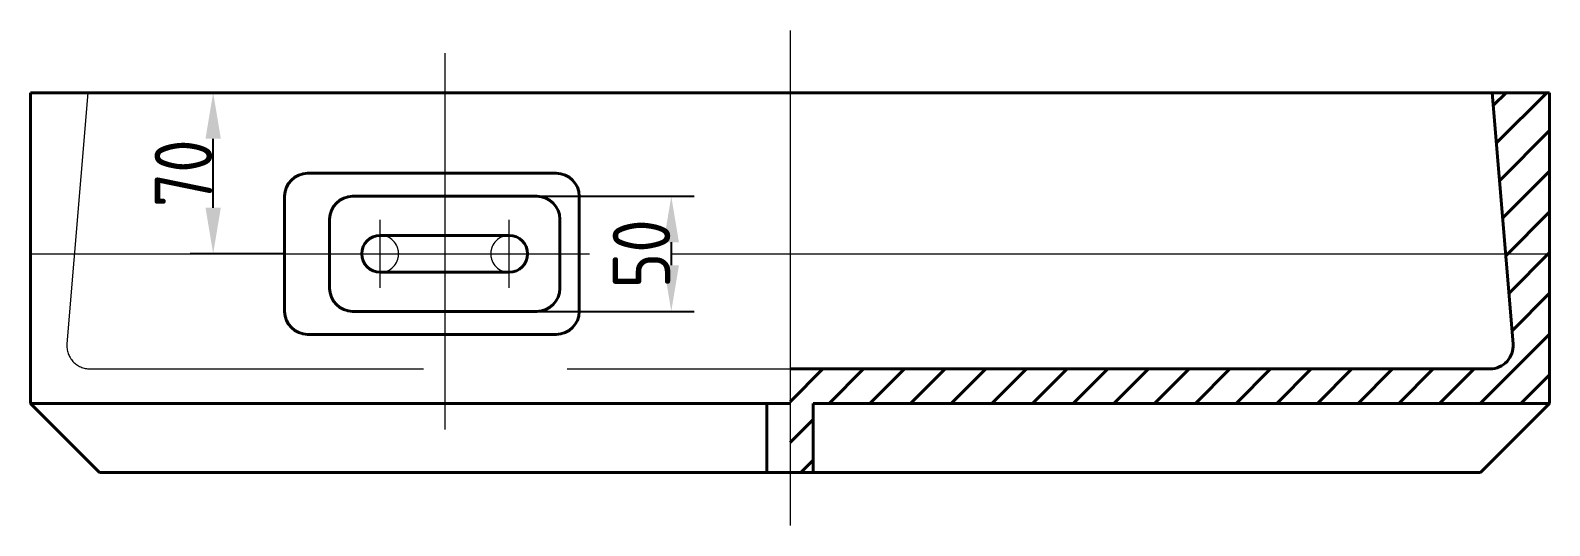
# Model space of a CAD drawing. Header units: millimetres. Extents: x 52110 to 400893, y -153728 to 31997.
# Drawn here: x 53377 to 54037, y -71522 to -71307 of the extents above; entities that cross this region are included whole.
import ezdxf

# ---------------------------------------------------------------- set-up
doc = ezdxf.new("R2010")
doc.units = ezdxf.units.MM
doc.header["$LTSCALE"] = 500
doc.linetypes.add('CENTER', pattern=[2, 1.25, -0.25, 0.25, -0.25])
doc.linetypes.add('DASHED2', pattern=[0.375, 0.25, -0.125])
for name, color, linetype, lineweight in [('BIAOZHU', 3, 'Continuous', 25), ('SHI', 7, 'Continuous', 40), ('WEN', 3, 'Continuous', 20), ('XU', 6, 'DASHED2', 20), ('ZHONG', 1, 'CENTER', 20)]:
    doc.layers.add(name, color=color, linetype=linetype, lineweight=lineweight)
doc.styles.add('GB', font='gbenor.shx', dxfattribs={"bigfont": 'gbcbig.shx'})
doc.dimstyles.get("Standard").update_dxf_attribs({"dimtxt": 0.18, "dimasz": 0.18, "dimexe": 0.18, "dimexo": 0.0625, "dimgap": 0.09, "dimtad": 0, "dimtih": 1, "dimtoh": 1, "dimdec": 4, "dimzin": 0, "dimdsep": 46, "dimtxsty": 'Standard', "dimcen": 0.09, "dimadec": 0, "dimazin": 0, "dimtfac": 1, "dimtdec": 4, "dimtofl": 0, "dimtmove": 0, "dimatfit": 3, "dimfxl": 0, "dimtolj": 1, "dimtzin": 0, "dimarcsym": 0})

# ---------------------------------------------------------------- blocks, each defined once
blk = doc.blocks.new('*D1068')
at = {"layer": 'BIAOZHU'}
for p, q in [((101084.92, 64754.09), (101153.02, 64754.09)), ((101143.02, 64734.09), (101143.02, 64724.09)), ((101084.92, 64704.09), (101153.02, 64704.09))]:
    blk.add_line(p, q, dxfattribs=at)
for points in [[(101139.69, 64734.09), (101146.36, 64734.09), (101143.02, 64754.09)], [(101139.69, 64724.09), (101146.36, 64724.09), (101143.02, 64704.09)]]:
    blk.add_solid(points, dxfattribs=at)
at = {"layer": 'Defpoints', "color": 0}
for p in [(101084.6, 64754.09), (101084.6, 64704.09), (101143.02, 64704.09)]:
    blk.add_point(p, dxfattribs=at)
at = {"layer": 'BIAOZHU', "insert": (101130.07, 64729.09), "char_height": 25, "attachment_point": 5, "rotation": 90, "style": 'GB'}
blk.add_mtext('\\A1;50', dxfattribs=at)
blk = doc.blocks.new('*D1069')
at = {"layer": 'BIAOZHU'}
for p, q in [((100974.75, 64799.09), (100934.01, 64799.09)), ((100944.01, 64749.09), (100944.01, 64779.09)), ((100974.75, 64729.09), (100934.01, 64729.09))]:
    blk.add_line(p, q, dxfattribs=at)
for points in [[(100940.68, 64779.09), (100947.34, 64779.09), (100944.01, 64799.09)], [(100940.68, 64749.09), (100947.34, 64749.09), (100944.01, 64729.09)]]:
    blk.add_solid(points, dxfattribs=at)
at = {"layer": 'Defpoints', "color": 0}
for p in [(100944.01, 64799.09), (100975.06, 64799.09), (100975.06, 64729.09)]:
    blk.add_point(p, dxfattribs=at)
at = {"layer": 'BIAOZHU', "insert": (100931.06, 64764.09), "char_height": 25, "attachment_point": 5, "rotation": 90, "style": 'GB'}
blk.add_mtext('\\A1;70', dxfattribs=at)
blk = doc.blocks.new('A$C38247F90')
at = {"layer": 'SHI'}
h = blk.add_hatch(dxfattribs=at)
h.set_pattern_fill('ANSI31', color=2, scale=100, style=0)
h.set_pattern_definition([(45, (-16317.987, -7496.13), (-8.838835, 8.838835), [])])
h.paths.add_polyline_path([(640.83333, 118.06738), (660, 118.06738), (660, 188.06738), (635, 188.06738)])
h.paths.add_polyline_path([(660, 118.06738), (640.83333, 118.06738), (644.09746, 78.89784, -0.43878011), (634.132, 68.06738), (575.80475, 68.06738), (330, 68.06738), (330, 23.06738), (340, 23.06738), (340, 53.06738), (575.80475, 53.06738), (660, 53.06738)])
at = {"layer": 'SHI', "color": 0}
for p, q in [((0, 188.06738), (0, 53.06738)), ((660, 188.06738), (660, 53.06738))]:
    blk.add_line(p, q, dxfattribs=at)
at = {"layer": 'SHI'}
for p, q in [((0, 188.06738), (45.72798, 188.06738)), ((45.72798, 188.06738), (575.80475, 188.06738)), ((575.80475, 188.06738), (660, 188.06738)), ((635, 188.06738), (644.09746, 78.89784)), ((120.45796, 153.06738), (228.40392, 153.06738)), ((110.45796, 143.06738), (110.45796, 93.06738)), ((140, 143.06738), (220, 143.06738)), ((238.40392, 143.06738), (238.40392, 93.06738)), ((130, 133.06738), (130, 103.06738)), ((230, 133.06738), (230, 103.06738)), ((152, 126.06738), (208, 126.06738)), ((208, 110.06738), (152, 110.06738)), ((140, 93.06738), (220, 93.06738)), ((120.45796, 83.06738), (228.40392, 83.06738)), ((330, 68.06738), (575.80475, 68.06738)), ((575.80475, 68.06738), (634.132, 68.06738)), ((0, 53.06738), (45.72798, 53.06738)), ((0, 53.06738), (30, 23.06738)), ((45.72798, 53.06738), (330, 53.06738)), ((320, 53.06738), (320, 23.06738)), ((340, 53.06738), (340, 23.06738)), ((340, 53.06738), (575.80475, 53.06738)), ((575.80475, 53.06738), (660, 53.06738)), ((660, 53.06738), (630, 23.06738)), ((30, 23.06738), (45.72798, 23.06738)), ((45.72798, 23.06738), (575.80475, 23.06738)), ((575.80475, 23.06738), (630, 23.06738))]:
    blk.add_line(p, q, dxfattribs=at)
for centre, radius, start, end in [((120.45796, 143.06738), 10, 90, 180), ((228.40392, 143.06738), 10, 0, 90), ((140, 133.06738), 10, 90, 180), ((220, 133.06738), 10, 0, 90), ((152, 118.06738), 8, 90, 270), ((208, 118.06738), 8, 270, 90), ((140, 103.06738), 10, 180, 270), ((220, 103.06738), 10, 270, 0), ((120.45796, 93.06738), 10, 180, 270), ((228.40392, 93.06738), 10, 270, 0), ((634.132, 78.06738), 10, 270, 4.76364169)]:
    blk.add_arc(centre, radius, start, end, dxfattribs=at)
at = {"layer": 'XU'}
for p, q in [((25, 188.06738), (15.90253, 78.89784)), ((25.86799, 68.06738), (45.72798, 68.06738)), ((45.72798, 68.06738), (330, 68.06738))]:
    blk.add_line(p, q, dxfattribs=at)
for centre, radius, start, end in [((152, 118.06738), 8, 270, 90), ((208, 118.06738), 8, 90, 270), ((25.86799, 78.06738), 10, 175.23635831, 270)]:
    blk.add_arc(centre, radius, start, end, dxfattribs=at)
at = {"layer": 'ZHONG'}
for p, q in [((330, 215.13536), (330, 0)), ((180, 205.19386), (180, 61.63194)), ((180, 171.28612), (180, 41.68419)), ((152, 103.32501), (152, 132.80975)), ((208, 103.32501), (208, 132.80975)), ((0, 118.06738), (45.72798, 118.06738)), ((45.72798, 118.06738), (242.94553, 118.06738)), ((278.62649, 118.06738), (575.80475, 118.06738)), ((575.80475, 118.06738), (660, 118.06738))]:
    blk.add_line(p, q, dxfattribs=at)
at = {"layer": 'BIAOZHU'}
for base, p1, p2, picture, middle in [((79.40571, 188.06738), (110.45796, 118.06738), (110.45796, 188.06738), '*D1069', (66.45571, 153.06738)), ((278.42054, 93.06738), (220, 143.06738), (220, 93.06738), '*D1068', (265.47054, 118.06738))]:
    dim = blk.add_linear_dim(base=base, p1=p1, p2=p2, angle=90, dimstyle='Standard', dxfattribs=at)
    dim.commit()
    dim.dimension.update_dxf_attribs({"geometry": picture, "text_midpoint": middle, "insert": (-100864.60438, -64611.01848)})

msp = doc.modelspace()

# ---------------------------------------------------------------- block references
at = {"layer": 'WEN'}
msp.add_blockref('A$C38247F90', (53376.52438, -71522.1087), dxfattribs=at)

doc.saveas('drawing.dxf')
